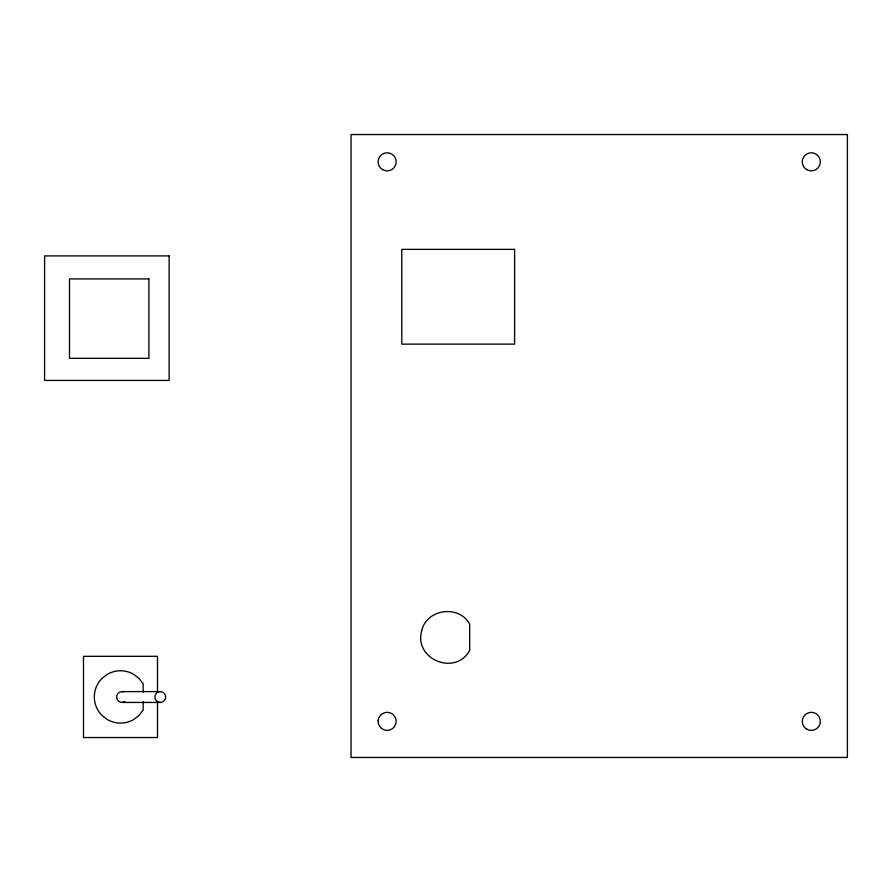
<?xml version="1.0" encoding="UTF-8"?>
<svg xmlns="http://www.w3.org/2000/svg" width="892" height="892" viewBox="0 0 892 892"><rect width="100%" height="100%" fill="white"/><g stroke="black" fill="none" stroke-linecap="round" stroke-linejoin="round"><path stroke-width="1.34" d="M121.825 691.612L160.069 691.612M122.237 702.439L160.471 702.439M157.494 692.114L157.494 656.322L83.491 656.322L83.491 737.539L157.494 737.539L157.494 701.748M143.155 692.103L143.155 683.841L138.996 678.422L133.577 674.263A26.169 26.169 0 0 0 107.408 674.263L101.989 678.422A26.169 26.169 0 0 0 101.989 715.44L107.408 719.599A26.169 26.169 0 0 0 133.577 719.599L138.996 715.44L143.155 710.01L143.155 701.748M124.913 701.603A5.419 5.419 0 0 1 116.696 697.934A5.419 5.419 0 0 1 123.23 691.746M378.141 720.725L378.119 721.36A9.02 9.02 0 0 0 386.504 730.358L387.139 730.381A9.02 9.02 0 0 0 396.148 721.996L396.171 721.36A9.02 9.02 0 0 0 387.786 712.351L387.139 712.329A9.02 9.02 0 0 0 378.141 720.725M421.749 630.588C413.442 659.199 455.344 676.549 469.694 650.446L469.694 624.277C459.28 604.464 426.688 608.745 421.749 630.588M847.4 134.547L351.047 134.547L351.047 757.453L847.4 757.453L847.4 134.547M514.606 249.37L401.79 249.37L401.79 344.122L514.606 344.122L514.606 249.37M169.134 255.904L44.6 255.904L44.6 380.438L169.134 380.438L169.134 255.904M148.908 278.917L69.498 278.917L69.498 358.328L148.908 358.328L148.908 278.917M382.635 169.647A9.02 9.02 0 0 0 396.171 161.831A9.02 9.02 0 0 0 382.635 154.015A9.02 9.02 0 0 0 382.635 169.647M806.792 169.647A9.02 9.02 0 0 0 820.328 161.831A9.02 9.02 0 0 0 806.792 154.015A9.02 9.02 0 0 0 806.792 169.647M806.792 729.177A9.02 9.02 0 0 0 820.328 721.36A9.02 9.02 0 0 0 806.792 713.544A9.02 9.02 0 0 0 806.792 729.177M156.591 700.989A5.419 5.419 0 0 0 165.555 698.224A5.419 5.419 0 0 0 158.676 691.846A5.419 5.419 0 0 0 156.591 700.989"/></g></svg>
